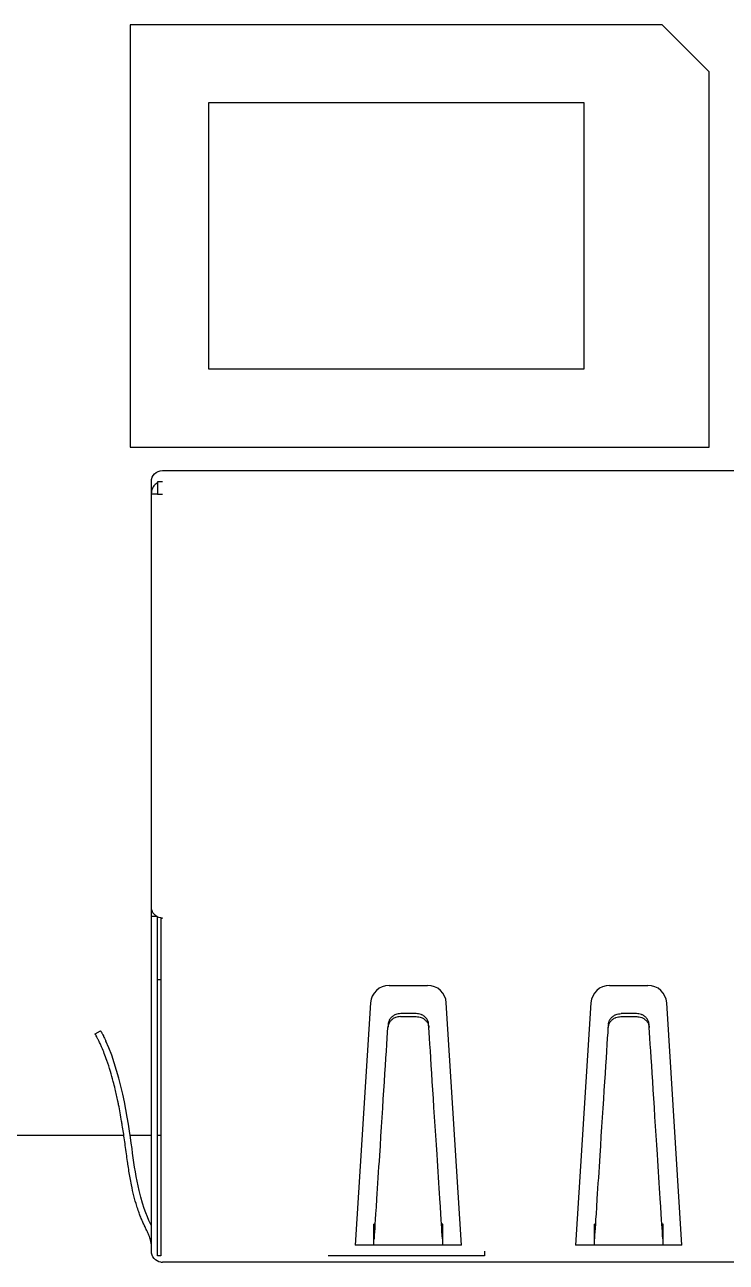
# Model space of a CAD drawing. Extents: x -34 to 51106, y -14166 to 1700.
# Drawn here: x 1664.83 to 1687.24, y 40.9 to 80.45 of the extents above; entities that cross this region are included whole.
import ezdxf

# ---------------------------------------------------------------- set-up
doc = ezdxf.new("R2010")
doc.units = 0
doc.layers.get('0').update_dxf_attribs({"linetype": 'CONTINUOUS'})

msp = doc.modelspace()

# ---------------------------------------------------------------- linework, layer by layer
at = {"linetype": 'CONTINUOUS'}
for p, q in [((1685.1928, 80.4489), (1668.1928, 80.4489)), ((1668.1928, 80.4489), (1668.1928, 66.9489)), ((1686.6928, 78.9489), (1685.1928, 80.4489)), ((1686.6928, 66.9489), (1686.6928, 78.9489)), ((1682.6928, 77.9489), (1670.6928, 77.9489)), ((1670.6928, 77.9489), (1670.6928, 69.4489)), ((1682.6928, 69.4489), (1682.6928, 77.9489)), ((1670.6928, 69.4489), (1682.6928, 69.4489)), ((1668.1928, 66.9489), (1686.6928, 66.9489)), ((1669.2228, 66.1989), (1699.0228, 66.1989)), ((1668.8728, 65.4903), (1668.8728, 65.8489)), ((1669.2228, 65.8403), (1669.0728, 65.8403)), ((1669.0728, 65.8403), (1669.0728, 65.4489)), ((1668.8728, 65.3489), (1668.8728, 65.4903)), ((1668.8728, 52.2489), (1668.8728, 65.3489)), ((1669.0728, 65.4489), (1668.8874, 65.4489)), ((1669.0728, 65.4489), (1669.2228, 65.4489)), ((1668.8728, 51.9575), (1668.8728, 52.2489)), ((1668.8728, 51.9575), (1669.029, 51.9575)), ((1668.8728, 41.2489), (1668.8728, 51.9575)), ((1669.0728, 41.0989), (1669.0728, 51.9327)), ((1669.1728, 51.9025), (1669.1728, 51.8989)), ((1669.1728, 51.8989), (1669.2228, 51.8989)), ((1669.1728, 51.8989), (1669.1728, 41.0989)), ((1669.1728, 49.9239), (1669.0728, 49.9239)), ((1676.4711, 49.7489), (1677.6946, 49.7489)), ((1683.5111, 49.7489), (1684.7346, 49.7489)), ((1675.8723, 49.1868), (1675.3828, 41.4489)), ((1678.7828, 41.4489), (1678.2934, 49.1868)), ((1682.9123, 49.1868), (1682.4228, 41.4489)), ((1685.8228, 41.4489), (1685.3334, 49.1868)), ((1676.83, 48.7489), (1677.3357, 48.7489)), ((1677.3296, 48.8436), (1676.836, 48.8436)), ((1683.87, 48.7489), (1684.3757, 48.7489)), ((1684.3696, 48.8436), (1683.876, 48.8436)), ((1667.0728, 48.1989), (1667.2453, 48.3001)), ((1676.4358, 48.4997), (1676.4296, 48.4042)), ((1677.7361, 48.4042), (1677.7299, 48.4997)), ((1683.4758, 48.4997), (1683.4696, 48.4042)), ((1684.7761, 48.4042), (1684.7699, 48.4997)), ((1667.9946, 44.9489), (1662.9923, 44.9489)), ((1668.8728, 44.9489), (1668.1967, 44.9489)), ((1669.1728, 44.9489), (1669.0728, 44.9489)), ((1675.9828, 41.6489), (1675.9828, 42.1107)), ((1676.0255, 42.1107), (1675.9828, 42.1107)), ((1678.1828, 42.1107), (1678.1402, 42.1107)), ((1678.1828, 41.6489), (1678.1828, 42.1107)), ((1683.0228, 41.6489), (1683.0228, 42.1107)), ((1683.0655, 42.1107), (1683.0228, 42.1107)), ((1685.2228, 42.1107), (1685.1802, 42.1107)), ((1685.2228, 41.6489), (1685.2228, 42.1107)), ((1675.9828, 41.6489), (1675.9958, 41.6489)), ((1678.1699, 41.6489), (1678.1828, 41.6489)), ((1683.0228, 41.6489), (1683.0358, 41.6489)), ((1685.2099, 41.6489), (1685.2228, 41.6489)), ((1669.0728, 41.4489), (1669.073, 41.4489)), ((1675.9828, 41.4489), (1675.3828, 41.4489)), ((1678.1828, 41.4489), (1675.9828, 41.4489)), ((1678.7828, 41.4489), (1678.1828, 41.4489)), ((1679.5178, 41.2489), (1679.5178, 41.0989)), ((1683.0228, 41.4489), (1682.4228, 41.4489)), ((1685.2228, 41.4489), (1683.0228, 41.4489)), ((1685.8228, 41.4489), (1685.2228, 41.4489)), ((1669.1728, 41.0989), (1669.0728, 41.0989)), ((1674.5178, 40.8989), (1669.2228, 40.8989)), ((1679.5178, 41.0989), (1674.5178, 41.0989)), ((1679.5178, 40.8989), (1674.5178, 40.8989)), ((1688.7278, 40.8989), (1679.5178, 40.8989))]:
    msp.add_line(p, q, dxfattribs=at)
at = {"linetype": 'CONTINUOUS', "extrusion": (0, 0, -1)}
for centre, start, end in [((-1669.2228, 65.8489), 0, 90), ((-1669.2228, 41.2489), 278.21321, 360)]:
    msp.add_arc(centre, 0.35, start, end, dxfattribs=at)
at = {"linetype": 'CONTINUOUS'}
for centre, radius, start, end in [((1672.1479, 63.4021), 3.2753, 179.18129, 179.18207), ((1676.4711, 49.1489), 0.6, 90, 176.38069), ((1677.6946, 49.1489), 0.6, 3.61931, 90), ((1683.5111, 49.1489), 0.6, 90, 176.38069), ((1684.7346, 49.1489), 0.6, 3.61931, 90)]:
    msp.add_arc(centre, radius, start, end, dxfattribs=at)
msp.add_ellipse((1669.2228, 65.4903), major_axis=(-0.2475, -0.2475), ratio=0.9999999, start_param=-1.9132727, end_param=-0.7853874, dxfattribs=at)
at = {"linetype": 'CONTINUOUS', "extrusion": (0, 0, -1)}
for centre, major_axis, ratio, start_param, end_param in [((1669.2249, 65.3483), (0.3388, -0.0959), 0.9967833, 2.8665334, 3.1554196), ((1669.2228, 52.2489), (-0.2475, 0.2475), 0.9999999, -2.2128558, -0.7854071), ((1669.2497, 52.6228), (0.0519, 0.723), 0.6941732, 3.0918081, 3.1914701)]:
    msp.add_ellipse(centre, major_axis=major_axis, ratio=ratio, start_param=start_param, end_param=end_param, dxfattribs=at)
at = {"linetype": 'CONTINUOUS'}
for points, knots in [([(1676.83, 48.7489), (1676.8032, 48.7489), (1676.7765, 48.7465), (1676.7502, 48.7418), (1676.723, 48.7369), (1676.6965, 48.7296), (1676.671, 48.7198), (1676.6374, 48.7069), (1676.6061, 48.69), (1676.5778, 48.6694), (1676.5698, 48.6637), (1676.5621, 48.6576), (1676.5547, 48.6513), (1676.5303, 48.6305), (1676.509, 48.607), (1676.4912, 48.5813), (1676.4812, 48.5669), (1676.4724, 48.5519), (1676.4647, 48.5362), (1676.4532, 48.5128), (1676.4444, 48.4882), (1676.4384, 48.4628), (1676.4338, 48.4436), (1676.4309, 48.424), (1676.4296, 48.4042)], [-0.060854486, -0.060854486, -0.060854486, -0.060854486, -0.052817532, -0.052817532, -0.052817532, -0.044488934, -0.044488934, -0.044488934, -0.033517563, -0.033517563, -0.033517563, -0.030441486, -0.030441486, -0.030441486, -0.020368432, -0.020368432, -0.020368432, -0.014751762, -0.014751762, -0.014751762, -0.006356881, -0.006356881, -0.006356881, -0.000001, -0.000001, -0.000001, -0.000001]), ([(1676.836, 48.8436), (1676.8092, 48.8436), (1676.7825, 48.8412), (1676.7562, 48.8365), (1676.729, 48.8316), (1676.7024, 48.8242), (1676.6769, 48.8145), (1676.6433, 48.8015), (1676.6119, 48.7846), (1676.5835, 48.7639), (1676.5757, 48.7583), (1676.5681, 48.7523), (1676.5608, 48.7461), (1676.5357, 48.7248), (1676.5139, 48.7006), (1676.4958, 48.6741), (1676.4865, 48.6605), (1676.4782, 48.6463), (1676.471, 48.6316), (1676.4593, 48.608), (1676.4504, 48.5833), (1676.4444, 48.5578), (1676.4399, 48.5387), (1676.437, 48.5193), (1676.4358, 48.4997)], [0.000001, 0.000001, 0.000001, 0.000001, 0.008041382, 0.008041382, 0.008041382, 0.016379114, 0.016379114, 0.016379114, 0.027375211, 0.027375211, 0.027375211, 0.030399157, 0.030399157, 0.030399157, 0.040749872, 0.040749872, 0.040749872, 0.046040106, 0.046040106, 0.046040106, 0.054510386, 0.054510386, 0.054510386, 0.060823668, 0.060823668, 0.060823668, 0.060823668]), ([(1677.7299, 48.4997), (1677.7287, 48.5194), (1677.7258, 48.5388), (1677.7213, 48.5579), (1677.7152, 48.5835), (1677.7063, 48.6083), (1677.6946, 48.6319), (1677.6803, 48.6607), (1677.6621, 48.6875), (1677.6404, 48.7116), (1677.6294, 48.7238), (1677.6174, 48.7354), (1677.6046, 48.7463), (1677.578, 48.7689), (1677.5481, 48.7879), (1677.5158, 48.803), (1677.5069, 48.8071), (1677.4977, 48.811), (1677.4884, 48.8146), (1677.463, 48.8243), (1677.4365, 48.8317), (1677.4093, 48.8365), (1677.3831, 48.8412), (1677.3564, 48.8436), (1677.3296, 48.8436)], [0.000001, 0.000001, 0.000001, 0.000001, 0.00632841, 0.00632841, 0.00632841, 0.014825258, 0.014825258, 0.014825258, 0.025187859, 0.025187859, 0.025187859, 0.030465411, 0.030465411, 0.030465411, 0.041449106, 0.041449106, 0.041449106, 0.044490534, 0.044490534, 0.044490534, 0.052811123, 0.052811123, 0.052811123, 0.06083625, 0.06083625, 0.06083625, 0.06083625]), ([(1677.3357, 48.7489), (1677.3625, 48.7489), (1677.3892, 48.7465), (1677.4154, 48.7418), (1677.4426, 48.7369), (1677.4691, 48.7296), (1677.4946, 48.7198), (1677.5282, 48.707), (1677.5595, 48.6901), (1677.5878, 48.6695), (1677.5958, 48.6637), (1677.6035, 48.6577), (1677.611, 48.6513), (1677.6353, 48.6306), (1677.6567, 48.6071), (1677.6745, 48.5813), (1677.6844, 48.567), (1677.6933, 48.5519), (1677.701, 48.5363), (1677.7125, 48.5128), (1677.7213, 48.4882), (1677.7273, 48.4628), (1677.7319, 48.4436), (1677.7348, 48.424), (1677.7361, 48.4042)], [0.000001, 0.000001, 0.000001, 0.000001, 0.008031807, 0.008031807, 0.008031807, 0.016353711, 0.016353711, 0.016353711, 0.027318527, 0.027318527, 0.027318527, 0.030398313, 0.030398313, 0.030398313, 0.040471145, 0.040471145, 0.040471145, 0.046083327, 0.046083327, 0.046083327, 0.054482268, 0.054482268, 0.054482268, 0.060839858, 0.060839858, 0.060839858, 0.060839858]), ([(1683.4696, 48.4042), (1683.4709, 48.4241), (1683.4738, 48.4437), (1683.4784, 48.4629), (1683.4844, 48.4884), (1683.4933, 48.5131), (1683.5049, 48.5366), (1683.5187, 48.5647), (1683.5363, 48.5908), (1683.5572, 48.6145), (1683.5688, 48.6276), (1683.5814, 48.64), (1683.595, 48.6515), (1683.6215, 48.6741), (1683.6513, 48.6931), (1683.6835, 48.7081), (1683.6926, 48.7124), (1683.7019, 48.7163), (1683.7114, 48.72), (1683.7368, 48.7297), (1683.7633, 48.737), (1683.7904, 48.7418), (1683.8166, 48.7465), (1683.8432, 48.7489), (1683.87, 48.7489)], [0.000001, 0.000001, 0.000001, 0.000001, 0.006372743, 0.006372743, 0.006372743, 0.014797432, 0.014797432, 0.014797432, 0.024881307, 0.024881307, 0.024881307, 0.030482539, 0.030482539, 0.030482539, 0.041434766, 0.041434766, 0.041434766, 0.04453258, 0.04453258, 0.04453258, 0.052838158, 0.052838158, 0.052838158, 0.060854428, 0.060854428, 0.060854428, 0.060854428]), ([(1683.4758, 48.4997), (1683.477, 48.5194), (1683.4799, 48.5388), (1683.4844, 48.5579), (1683.4905, 48.5835), (1683.4994, 48.6083), (1683.5111, 48.6319), (1683.5253, 48.6607), (1683.5435, 48.6874), (1683.5652, 48.7115), (1683.5763, 48.7238), (1683.5882, 48.7354), (1683.601, 48.7463), (1683.6276, 48.7688), (1683.6575, 48.7879), (1683.6898, 48.803), (1683.6988, 48.8071), (1683.7079, 48.811), (1683.7172, 48.8146), (1683.7427, 48.8243), (1683.7692, 48.8317), (1683.7964, 48.8365), (1683.8226, 48.8412), (1683.8493, 48.8436), (1683.876, 48.8436)], [-0.06082365, -0.06082365, -0.06082365, -0.06082365, -0.0545001, -0.0545001, -0.0545001, -0.046009949, -0.046009949, -0.046009949, -0.035651435, -0.035651435, -0.035651435, -0.030372234, -0.030372234, -0.030372234, -0.019387901, -0.019387901, -0.019387901, -0.016350449, -0.016350449, -0.016350449, -0.008027831, -0.008027831, -0.008027831, -0.000001, -0.000001, -0.000001, -0.000001]), ([(1684.7699, 48.4997), (1684.7687, 48.5194), (1684.7658, 48.5388), (1684.7613, 48.5579), (1684.7552, 48.5835), (1684.7463, 48.6083), (1684.7346, 48.6319), (1684.7203, 48.6607), (1684.7021, 48.6875), (1684.6804, 48.7116), (1684.6694, 48.7238), (1684.6574, 48.7354), (1684.6446, 48.7463), (1684.618, 48.7689), (1684.5882, 48.7879), (1684.5558, 48.803), (1684.5469, 48.8071), (1684.5377, 48.811), (1684.5284, 48.8146), (1684.503, 48.8243), (1684.4765, 48.8317), (1684.4493, 48.8365), (1684.4231, 48.8412), (1684.3964, 48.8436), (1684.3696, 48.8436)], [0.000001, 0.000001, 0.000001, 0.000001, 0.006328038, 0.006328038, 0.006328038, 0.014824163, 0.014824163, 0.014824163, 0.02518648, 0.02518648, 0.02518648, 0.030464434, 0.030464434, 0.030464434, 0.041448555, 0.041448555, 0.041448555, 0.044489494, 0.044489494, 0.044489494, 0.052810632, 0.052810632, 0.052810632, 0.060836251, 0.060836251, 0.060836251, 0.060836251]), ([(1684.3757, 48.7489), (1684.4025, 48.7489), (1684.4292, 48.7465), (1684.4554, 48.7418), (1684.4826, 48.7369), (1684.5092, 48.7296), (1684.5346, 48.7198), (1684.5682, 48.707), (1684.5995, 48.6901), (1684.6278, 48.6695), (1684.6358, 48.6637), (1684.6435, 48.6577), (1684.651, 48.6513), (1684.6753, 48.6306), (1684.6967, 48.6071), (1684.7145, 48.5813), (1684.7244, 48.567), (1684.7333, 48.5519), (1684.741, 48.5363), (1684.7525, 48.5128), (1684.7613, 48.4882), (1684.7673, 48.4628), (1684.7719, 48.4436), (1684.7748, 48.424), (1684.7761, 48.4042)], [0.000001, 0.000001, 0.000001, 0.000001, 0.008031845, 0.008031845, 0.008031845, 0.016353791, 0.016353791, 0.016353791, 0.027318642, 0.027318642, 0.027318642, 0.030398388, 0.030398388, 0.030398388, 0.040471201, 0.040471201, 0.040471201, 0.046083411, 0.046083411, 0.046083411, 0.054482297, 0.054482297, 0.054482297, 0.060839858, 0.060839858, 0.060839858, 0.060839858]), ([(1667.2453, 48.3001), (1667.2453, 48.3001), (1667.2467, 48.2978), (1667.2494, 48.2932), (1667.2521, 48.2885), (1667.2563, 48.2814), (1667.2617, 48.2719), (1667.2695, 48.2584), (1667.2798, 48.2403), (1667.2921, 48.218), (1667.2944, 48.2139), (1667.2967, 48.2097), (1667.2991, 48.2053), (1667.311, 48.1836), (1667.3243, 48.1588), (1667.3385, 48.1316), (1667.3448, 48.1194), (1667.3514, 48.1067), (1667.358, 48.0936), (1667.3696, 48.0709), (1667.3814, 48.047), (1667.3933, 48.0224), (1667.4022, 48.0041), (1667.4111, 47.9853), (1667.42, 47.9664)], [-0.060660555, -0.060660555, -0.060660555, -0.060660555, -0.052668917, -0.052668917, -0.052668917, -0.044386226, -0.044386226, -0.044386226, -0.032535929, -0.032535929, -0.032535929, -0.030340371, -0.030340371, -0.030340371, -0.019519716, -0.019519716, -0.019519716, -0.014671094, -0.014671094, -0.014671094, -0.006274457, -0.006274457, -0.006274457, -0.000001, -0.000001, -0.000001, -0.000001]), ([(1675.9958, 41.6489), (1676.0165, 41.9715), (1676.0278, 42.147), (1676.1057, 43.3602), (1676.1358, 43.8285), (1676.2714, 45.9406), (1676.3772, 47.5884), (1676.4296, 48.4042)], [-0.47852776, -0.47852776, -0.47852776, -0.47852776, -0.33989737, -0.33989737, -0.26202754, -0.26202754, -0.000001, -0.000001, -0.000001, -0.000001]), ([(1678.1699, 41.6489), (1678.149, 41.9735), (1678.1377, 42.1495), (1678.0593, 43.3711), (1678.0294, 43.8368), (1677.8925, 45.9673), (1677.7882, 47.592), (1677.7361, 48.4042)], [-0.48966147, -0.48966147, -0.48966147, -0.48966147, -0.34188645, -0.34188645, -0.26086652, -0.26086652, -0.000001, -0.000001, -0.000001, -0.000001]), ([(1683.0358, 41.6489), (1683.0565, 41.9715), (1683.0678, 42.147), (1683.1457, 43.3602), (1683.1758, 43.8285), (1683.3114, 45.9406), (1683.4172, 47.5884), (1683.4696, 48.4042)], [-0.47852776, -0.47852776, -0.47852776, -0.47852776, -0.33989737, -0.33989737, -0.26202754, -0.26202754, -0.000001, -0.000001, -0.000001, -0.000001]), ([(1685.2099, 41.6489), (1685.189, 41.9735), (1685.1777, 42.1495), (1685.0993, 43.3711), (1685.0694, 43.8368), (1684.9325, 45.9673), (1684.8282, 47.592), (1684.7761, 48.4042)], [-0.48966147, -0.48966147, -0.48966147, -0.48966147, -0.34188645, -0.34188645, -0.26086652, -0.26086652, -0.000001, -0.000001, -0.000001, -0.000001]), ([(1667.2467, 47.8648), (1667.2378, 47.884), (1667.2288, 47.903), (1667.2199, 47.9217), (1667.2083, 47.9458), (1667.1968, 47.9692), (1667.1855, 47.9916), (1667.171, 48.0203), (1667.1572, 48.047), (1667.1444, 48.0709), (1667.1381, 48.0827), (1667.1321, 48.0938), (1667.1265, 48.1042), (1667.1134, 48.1281), (1667.1022, 48.1479), (1667.0935, 48.1631), (1667.0919, 48.1659), (1667.0904, 48.1686), (1667.089, 48.171), (1667.0836, 48.1804), (1667.0795, 48.1874), (1667.0768, 48.1921), (1667.0742, 48.1966), (1667.0728, 48.1989), (1667.0728, 48.1989)], [-0.06066127, -0.06066127, -0.06066127, -0.06066127, -0.054298503, -0.054298503, -0.054298503, -0.046067171, -0.046067171, -0.046067171, -0.035478946, -0.035478946, -0.035478946, -0.030291147, -0.030291147, -0.030291147, -0.018368431, -0.018368431, -0.018368431, -0.016182945, -0.016182945, -0.016182945, -0.00795399, -0.00795399, -0.00795399, -0.000001, -0.000001, -0.000001, -0.000001]), ([(1668.8728, 41.4489), (1668.872, 41.4608), (1668.8709, 41.4726), (1668.8696, 41.4844), (1668.8681, 41.4972), (1668.8663, 41.5099), (1668.8642, 41.5225), (1668.8606, 41.5441), (1668.8562, 41.5656), (1668.851, 41.5871), (1668.8499, 41.5917), (1668.8487, 41.5962), (1668.8475, 41.6008), (1668.8404, 41.6283), (1668.8321, 41.6559), (1668.8225, 41.6839), (1668.8139, 41.7091), (1668.8043, 41.7345), (1668.7938, 41.7605), (1668.7837, 41.7853), (1668.7729, 41.8106), (1668.7611, 41.8367), (1668.7506, 41.86), (1668.7395, 41.8839), (1668.7277, 41.9085), (1668.7161, 41.9328), (1668.704, 41.9579), (1668.6913, 41.9839), (1668.689, 41.9887), (1668.6866, 41.9935), (1668.6842, 41.9984), (1668.6743, 42.0188), (1668.6641, 42.0398), (1668.6537, 42.0615), (1668.6498, 42.0696), (1668.6459, 42.0779), (1668.6419, 42.0863), (1668.623, 42.1264), (1668.6037, 42.1689), (1668.584, 42.2143), (1668.5826, 42.2177), (1668.5811, 42.221), (1668.5797, 42.2244), (1668.5594, 42.2715), (1668.5388, 42.3216), (1668.518, 42.3753), (1668.5016, 42.4175), (1668.485, 42.4619), (1668.4684, 42.5087), (1668.4466, 42.57), (1668.426, 42.6317), (1668.4066, 42.6936), (1668.3731, 42.8005), (1668.3429, 42.9082), (1668.3155, 43.0166), (1668.2858, 43.1339), (1668.2593, 43.2521), (1668.2352, 43.371), (1668.2197, 43.4475), (1668.2052, 43.5244), (1668.1916, 43.6015), (1668.1794, 43.6702), (1668.1675, 43.7407), (1668.156, 43.8129), (1668.1443, 43.8859), (1668.1329, 43.9605), (1668.1217, 44.0367), (1668.1205, 44.0449), (1668.1193, 44.0532), (1668.1181, 44.0615), (1668.1066, 44.1403), (1668.0953, 44.2207), (1668.0841, 44.3025), (1668.0723, 44.388), (1668.0605, 44.4751), (1668.0485, 44.5634), (1668.0372, 44.6465), (1668.0256, 44.7308), (1668.0136, 44.8161), (1667.9922, 44.9679), (1667.9693, 45.1227), (1667.9443, 45.2792), (1667.9374, 45.3225), (1667.9303, 45.3659), (1667.9231, 45.4094), (1667.8942, 45.5829), (1667.8627, 45.7582), (1667.8277, 45.9338), (1667.8201, 45.9716), (1667.8125, 46.0094), (1667.8046, 46.0473), (1667.7777, 46.1767), (1667.7488, 46.3062), (1667.7178, 46.435), (1667.6983, 46.5158), (1667.678, 46.5963), (1667.6568, 46.6764), (1667.6281, 46.7847), (1667.5977, 46.8923), (1667.5655, 46.9989), (1667.5304, 47.1151), (1667.4932, 47.2302), (1667.4537, 47.3438), (1667.4268, 47.4214), (1667.3988, 47.4983), (1667.3694, 47.5742), (1667.3449, 47.6374), (1667.3194, 47.6999), (1667.2927, 47.7616), (1667.2778, 47.7963), (1667.2624, 47.8307), (1667.2467, 47.8648)], [-0.803722, -0.803722, -0.803722, -0.803722, -0.79469776, -0.79469776, -0.79469776, -0.78484178, -0.78484178, -0.78484178, -0.76790498, -0.76790498, -0.76790498, -0.76428512, -0.76428512, -0.76428512, -0.74257423, -0.74257423, -0.74257423, -0.72311728, -0.72311728, -0.72311728, -0.70460512, -0.70460512, -0.70460512, -0.68805176, -0.68805176, -0.68805176, -0.671732, -0.671732, -0.671732, -0.66871814, -0.66871814, -0.66871814, -0.65609014, -0.65609014, -0.65609014, -0.65132069, -0.65132069, -0.65132069, -0.62856272, -0.62856272, -0.62856272, -0.62688625, -0.62688625, -0.62688625, -0.60349425, -0.60349425, -0.60349425, -0.58509756, -0.58509756, -0.58509756, -0.56098115, -0.56098115, -0.56098115, -0.51935577, -0.51935577, -0.51935577, -0.47432328, -0.47432328, -0.47432328, -0.44531884, -0.44531884, -0.44531884, -0.41949139, -0.41949139, -0.41949139, -0.39340553, -0.39340553, -0.39340553, -0.39057721, -0.39057721, -0.39057721, -0.36370161, -0.36370161, -0.36370161, -0.33560617, -0.33560617, -0.33560617, -0.30913651, -0.30913651, -0.30913651, -0.26196616, -0.26196616, -0.26196616, -0.24892035, -0.24892035, -0.24892035, -0.19693589, -0.19693589, -0.19693589, -0.18573359, -0.18573359, -0.18573359, -0.14741757, -0.14741757, -0.14741757, -0.12340352, -0.12340352, -0.12340352, -0.09096164, -0.09096164, -0.09096164, -0.05557713, -0.05557713, -0.05557713, -0.03141174, -0.03141174, -0.03141174, -0.01129602, -0.01129602, -0.01129602, -0.000001, -0.000001, -0.000001, -0.000001]), ([(1668.8728, 42.0679), (1668.7799, 42.2586), (1668.6204, 42.5834), (1668.3876, 43.5836), (1668.3282, 43.9937), (1668.1753, 45.1111), (1667.9514, 46.8285), (1667.42, 47.9664)], [0.000001, 0.000001, 0.000001, 0.000001, 0.06377169, 0.06377169, 0.10493449, 0.10493449, 0.1812787, 0.1812787, 0.1812787, 0.1812787]), ([(1675.9828, 41.4489), (1675.9828, 41.481), (1675.9828, 41.5304), (1675.9828, 41.5973), (1675.9828, 41.6314), (1675.9828, 41.6489)], [0.010059837, 0.010059837, 0.010059837, 0.010059837, 0.022657378, 0.029208099, 0.036304714, 0.036304714, 0.036304714, 0.036304714]), ([(1678.1828, 41.4489), (1678.1828, 41.481), (1678.1828, 41.5304), (1678.1828, 41.5973), (1678.1828, 41.6314), (1678.1828, 41.6489)], [0.010059837, 0.010059837, 0.010059837, 0.010059837, 0.022657378, 0.029208099, 0.036304714, 0.036304714, 0.036304714, 0.036304714]), ([(1683.0228, 41.4489), (1683.0228, 41.481), (1683.0228, 41.5304), (1683.0228, 41.5973), (1683.0228, 41.6314), (1683.0228, 41.6489)], [0.010059837, 0.010059837, 0.010059837, 0.010059837, 0.022657378, 0.029208099, 0.036304714, 0.036304714, 0.036304714, 0.036304714]), ([(1685.2228, 41.4489), (1685.2228, 41.481), (1685.2228, 41.5304), (1685.2228, 41.5973), (1685.2228, 41.6314), (1685.2228, 41.6489)], [0.010059837, 0.010059837, 0.010059837, 0.010059837, 0.022657378, 0.029208099, 0.036304714, 0.036304714, 0.036304714, 0.036304714])]:
    msp.add_open_spline(points, degree=3, knots=knots, dxfattribs=at)
for points in [[(1669.0732, 41.4489), (1669.0731, 41.451), (1669.073, 41.4531), (1669.0728, 41.4553)], [(1669.1731, 40.9007), (1669.1897, 40.8989), (1669.2063, 40.8989), (1669.2228, 40.8989)]]:
    msp.add_open_spline(points, degree=3, dxfattribs=at)

doc.saveas('drawing.dxf')
